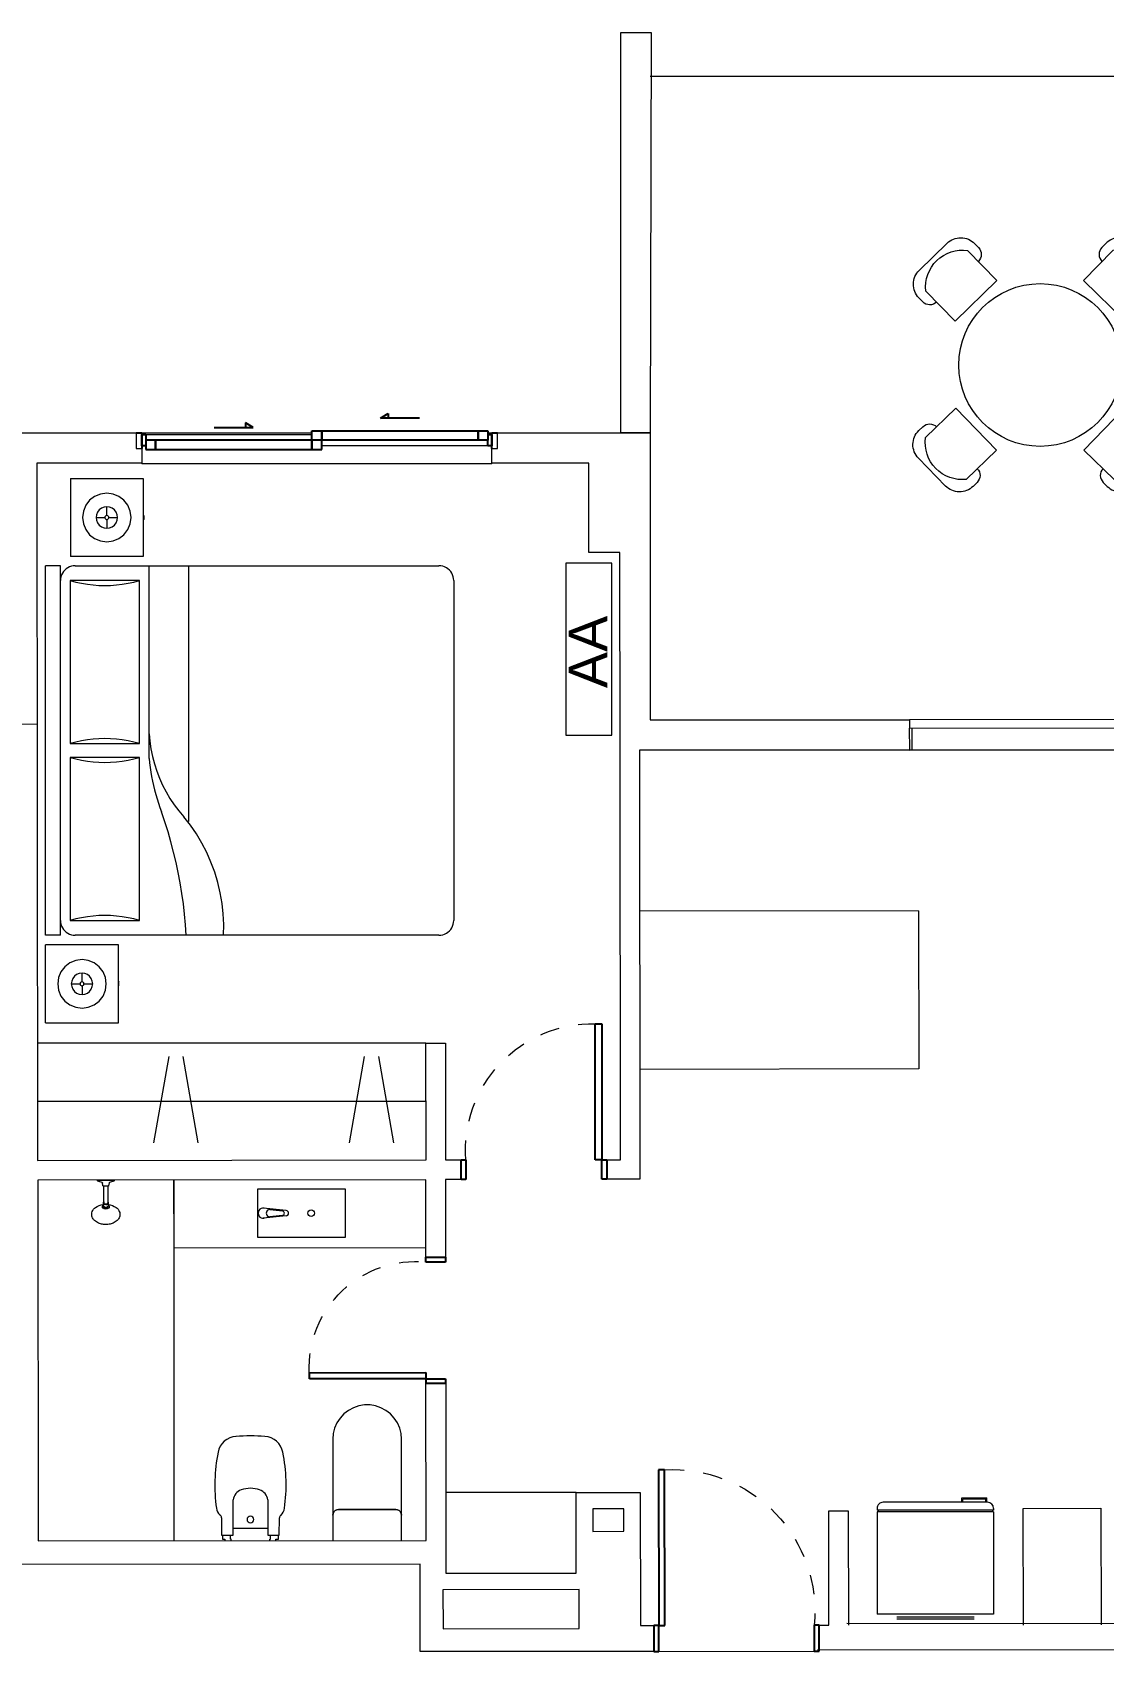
# Model space of a CAD drawing. Header units: millimetres. Extents: x 917 to 1168, y -421 to -23.
# Drawn here: x 1066.33 to 1071.84, y -354.36 to -346.04 of the extents above; entities that cross this region are included whole.
import ezdxf

# ---------------------------------------------------------------- set-up
doc = ezdxf.new("R2010")
doc.units = ezdxf.units.MM
doc.header["$LTSCALE"] = 0.1
doc.linetypes.add('CONTINUA', pattern=[0])
doc.linetypes.add('Trazo', pattern=[0.00635, 0.003175, -0.003175])
doc.layers.get('0').update_dxf_attribs({"lineweight": 5})
for name, color, linetype, lineweight in [('A-DETL-GENF', 7, 'Continuous', 5), ('A-DOOR', 7, 'Continuous', 5), ('A-DOOR-FRAM', 7, 'Continuous', 5), ('A-GLAZ', 7, 'Continuous', 5), ('A-GLAZ-SILL', 7, 'Continuous', 5), ('Arq-Equipamiento', 250, 'Continuous', 5), ('MUEBLES', 250, 'Continuous', 5), ('P-SANR-FIXT', 7, 'Continuous', 5)]:
    doc.layers.add(name, color=color, linetype=linetype, lineweight=lineweight)
doc.layers.add('A-DOOR-HDLN', color=5, linetype='Trazo', lineweight=5, true_color=0x0000ff)
doc.styles.get("Standard").update_dxf_attribs({"font": 'arial.ttf'})

# ---------------------------------------------------------------- blocks, each defined once
blk = doc.blocks.new('Family6 - Puerta OBLAK - Baño-2882893-1-TORRE-ARQ-PB')
at = {"layer": 'A-DOOR', "color": 8, "lineweight": 25}
for p, q in [((-0.3, 0.05), (-0.325, 0.05)), ((-0.325, 0.05), (-0.325, -0.05)), ((-0.3, -0.05), (-0.3, 0.05)), ((0.325, 0.05), (0.3, 0.05)), ((0.3, 0.05), (0.3, -0.05)), ((0.325, -0.05), (0.325, 0.05)), ((-0.325, -0.05), (-0.3, -0.05)), ((-0.2685, -0.0508), (-0.3, -0.0508)), ((-0.3, -0.0508), (-0.3, -0.6507)), ((-0.2685, -0.6507), (-0.2685, -0.0508)), ((0.3, -0.05), (0.325, -0.05)), ((-0.3, -0.6507), (-0.2685, -0.6507))]:
    blk.add_line(p, q, dxfattribs=at)
at = {"layer": 'A-DOOR-HDLN', "color": 8}
blk.add_arc((-0.2437, -0.1049), 0.5464, 267.40168, 5.68796, dxfattribs=at)
blk = doc.blocks.new('Family5 - Puerta OPBLAK - Dormitorio-2880729-1-TORRE-ARQ-PB')
at = {"layer": 'A-DOOR', "color": 8, "lineweight": 25}
for p, q in [((-0.35, 0.05), (-0.375, 0.05)), ((-0.375, 0.05), (-0.375, -0.05)), ((-0.35, -0.05), (-0.35, 0.05)), ((0.375, 0.05), (0.35, 0.05)), ((0.35, 0.05), (0.35, -0.05)), ((0.375, -0.05), (0.375, 0.05)), ((-0.375, -0.05), (-0.35, -0.05)), ((0.35, -0.05), (0.315, -0.05)), ((0.315, -0.05), (0.315, -0.75)), ((0.35, -0.75), (0.35, -0.05)), ((0.35, -0.05), (0.375, -0.05)), ((0.315, -0.75), (0.35, -0.75))]:
    blk.add_line(p, q, dxfattribs=at)
at = {"layer": 'A-DOOR-HDLN', "color": 8}
blk.add_arc((0.3017, -0.0967), 0.6534, 175.89838, 271.16402, dxfattribs=at)
blk = doc.blocks.new('Doors_Sliding_Milgard_Aluminum-Series_2-Panels - PV 2_50 X 2_10-2402500-1-TORRE-ARQ-PB')
at = {"layer": 'A-DOOR', "color": 8}
for p, q in [((1.1916, 0.078), (-1.3084, 0.078)), ((-1.3084, 0.078), (-1.3084, -0.0347)), ((-1.3084, 0.078), (1.1916, 0.078)), ((1.1916, -0.0347), (1.1916, 0.078)), ((-1.3084, -0.0347), (1.1916, -0.0347)), ((0.3474, -0.1382), (0.3914, -0.1128)), ((0.3474, -0.1382), (0.3914, -0.1636)), ((0.5315, -0.1382), (0.3474, -0.1382))]:
    blk.add_line(p, q, dxfattribs=at)
at = {"layer": 'A-DOOR-FRAM', "color": 8}
for p, q in [((-1.2952, 0.078), (-1.2952, -0.0347)), ((-0.0758, 0.078), (-0.0758, -0.0347)), ((-0.0409, 0.078), (-0.0409, -0.0347)), ((1.1709, 0.078), (1.1709, -0.0347))]:
    blk.add_line(p, q, dxfattribs=at)
blk = doc.blocks.new('Windows_Opening-Slide_UFME_Fenetre_Coulissante_2V - 1_20 x 1_80-1553890-1-TORRE-ARQ-PB')
at = {"layer": 'A-GLAZ', "color": 8, "lineweight": 25}
for p, q in [((-0.9, -0.078), (-0.9, 0.002)), ((-0.88, 0.008), (-0.83, 0.008)), ((-0.88, -0.04), (-0.88, 0.008)), ((-0.83, 0.008), (-0.025, 0.008)), ((-0.83, -0.04), (-0.83, 0.008)), ((-0.83, 0.008), (-0.83, -0.04)), ((-0.025, 0.008), (-0.025, -0.04)), ((-0.025, -0.04), (-0.025, 0.008)), ((-0.025, 0.008), (0.025, 0.008)), ((0.025, 0.008), (0.025, -0.04)), ((0.9, 0.002), (0.9, -0.078)), ((-0.93, -0.078), (-0.9, -0.078)), ((-0.88, -0.011), (-0.9, -0.011)), ((-0.9, -0.011), (-0.9, -0.069)), ((-0.9, -0.069), (-0.88, -0.069)), ((-0.83, -0.04), (-0.88, -0.04)), ((-0.88, -0.069), (-0.88, -0.04)), ((-0.025, -0.04), (-0.83, -0.04)), ((0.025, -0.04), (-0.025, -0.04)), ((0.025, -0.04), (-0.025, -0.04)), ((-0.025, -0.04), (-0.025, -0.088)), ((0.83, -0.04), (0.025, -0.04)), ((0.025, -0.04), (0.025, -0.088)), ((0.025, -0.088), (0.025, -0.04)), ((0.83, -0.088), (0.83, -0.04)), ((0.88, -0.04), (0.83, -0.04)), ((0.83, -0.04), (0.83, -0.088)), ((0.9, -0.011), (0.88, -0.011)), ((0.88, -0.011), (0.88, -0.04)), ((0.88, -0.088), (0.88, -0.04)), ((0.88, -0.069), (0.9, -0.069)), ((0.9, -0.069), (0.9, -0.011)), ((0.9, -0.078), (0.93, -0.078)), ((-0.5275, -0.106), (-0.3275, -0.106)), ((-0.3675, -0.1291), (-0.3675, -0.106)), ((-0.3275, -0.106), (-0.3675, -0.1291)), ((-0.025, -0.088), (0.025, -0.088)), ((0.025, -0.088), (0.83, -0.088)), ((0.3275, -0.154), (0.3675, -0.1771)), ((0.5275, -0.154), (0.3275, -0.154)), ((0.3675, -0.1771), (0.3675, -0.154)), ((0.83, -0.088), (0.88, -0.088))]:
    blk.add_line(p, q, dxfattribs=at)
at = {"layer": 'A-GLAZ', "color": 8}
for p, q in [((-0.9, -0.078), (-0.025, -0.078)), ((-0.88, -0.069), (-0.025, -0.069)), ((0.88, -0.011), (0.025, -0.011)), ((0.88, -0.078), (0.9, -0.078))]:
    blk.add_line(p, q, dxfattribs=at)
at = {"layer": 'A-GLAZ-SILL', "color": 8}
for p, q in [((-0.9, 0.078), (-0.9, 0.082)), ((0.9, 0.082), (-0.9, 0.082)), ((0.9, 0.082), (0.9, 0.078))]:
    blk.add_line(p, q, dxfattribs=at)
blk = doc.blocks.new('Family7 - Puerta OBLAK - Acceso-2885777-1-TORRE-ARQ-PB')
at = {"layer": 'A-DOOR', "color": 8, "lineweight": 25}
for p, q in [((-0.425, -0.0668), (-0.425, 0.0668)), ((-0.425, 0.0668), (-0.4, 0.0668)), ((-0.4, 0.0668), (-0.4, -0.0668)), ((0.4, -0.0668), (0.4, 0.0668)), ((0.4, 0.0668), (0.425, 0.0668)), ((0.425, 0.0668), (0.425, -0.0668)), ((-0.4, -0.0668), (-0.425, -0.0668)), ((-0.4, -0.0667), (-0.3693, -0.0667)), ((-0.4, -0.8667), (-0.4, -0.0667)), ((-0.3693, -0.0667), (-0.3693, -0.8667)), ((0.425, -0.0668), (0.4, -0.0668)), ((-0.3693, -0.8667), (-0.4, -0.8667))]:
    blk.add_line(p, q, dxfattribs=at)
at = {"layer": 'A-DOOR-HDLN', "color": 8}
blk.add_arc((-0.3269, -0.1376), 0.7303, 266.67006, 5.56979, dxfattribs=at)
blk = doc.blocks.new('A$C2F886EFE')
at = {"layer": 'MUEBLES', "color": 8}
for p, q in [((0, 0.0718), (0, 0.5968)), ((0, 0.5968), (0.6, 0.5968)), ((0.0997, 0.6227), (0.4982, 0.6227)), ((0.0997, 0.6134), (0.4982, 0.6134)), ((0.6, 0.0718), (0.6, 0.5968)), ((0, 0.0718), (0.6, 0.0718)), ((0, 0.0618), (0.6, 0.0618)), ((0, 0.0533), (0, 0.0618)), ((0.0059, 0.0618), (0.0059, 0.0718)), ((0.0315, 0.0218), (0.5685, 0.0218)), ((0.0343, 0.0218), (0.0343, 0)), ((0.0401, 0.0218), (0.0401, 0.0059)), ((0.0401, 0.0059), (0.1586, 0.0059)), ((0.1586, 0.0218), (0.1586, 0.0059)), ((0.1645, 0.0218), (0.1645, 0)), ((0.5941, 0.0618), (0.5941, 0.0718)), ((0.6, 0.0533), (0.6, 0.0618)), ((0.1645, 0), (0.0343, 0))]:
    blk.add_line(p, q, dxfattribs=at)
for centre, start, end in [((0.0315, 0.0533), 180, 270), ((0.5685, 0.0533), 270, 0)]:
    blk.add_arc(centre, 0.0315, start, end, dxfattribs=at)
blk = doc.blocks.new('cama grande')
at = {"layer": 'MUEBLES'}
for p, q in [((584.8597, 704.5615), (584.8847, 704.5615)), ((584.8597, 704.5615), (584.8597, 704.1865)), ((584.8847, 704.5615), (585.2597, 704.5615)), ((585.0273, 704.4947), (584.9972, 704.4822)), ((585.0597, 704.499), (585.0273, 704.4947)), ((585.092, 704.4947), (585.0597, 704.499)), ((585.1221, 704.4822), (585.092, 704.4947)), ((585.2597, 704.1866), (585.2597, 704.5615)), ((585.3097, 704.5615), (587.2097, 704.5615)), ((585.3097, 704.4853), (585.3097, 704.5615)), ((587.2097, 704.4853), (587.2097, 704.5615)), ((584.9515, 704.4365), (584.939, 704.4064)), ((584.9713, 704.4624), (584.9515, 704.4365)), ((584.9972, 704.4822), (584.9713, 704.4624)), ((585.0208, 704.4129), (585.012, 704.4015)), ((585.0322, 704.4217), (585.0208, 704.4129)), ((585.0454, 704.4272), (585.0322, 704.4217)), ((585.0597, 704.4291), (585.0454, 704.4272)), ((585.0597, 704.4291), (585.0597, 704.384)), ((585.0739, 704.4272), (585.0597, 704.4291)), ((585.0872, 704.4217), (585.0739, 704.4272)), ((585.0986, 704.4129), (585.0872, 704.4217)), ((585.1073, 704.4015), (585.0986, 704.4129)), ((585.148, 704.4624), (585.1221, 704.4822)), ((585.1679, 704.4365), (585.148, 704.4624)), ((585.1804, 704.4064), (585.1679, 704.4365)), ((585.3097, 704.4853), (585.3859, 704.4853)), ((585.3103, 704.419), (585.3097, 704.4091)), ((585.3097, 703.8376), (585.3097, 704.4091)), ((585.3123, 704.4288), (585.3103, 704.419)), ((585.3155, 704.4382), (585.3123, 704.4288)), ((585.3199, 704.4472), (585.3155, 704.4382)), ((585.3254, 704.4554), (585.3199, 704.4472)), ((585.332, 704.4629), (585.3254, 704.4554)), ((585.3395, 704.4695), (585.332, 704.4629)), ((585.3478, 704.475), (585.3395, 704.4695)), ((585.3567, 704.4795), (585.3478, 704.475)), ((585.3661, 704.4827), (585.3567, 704.4795)), ((585.3759, 704.4846), (585.3661, 704.4827)), ((585.3859, 704.4853), (585.3759, 704.4846)), ((585.3859, 704.4853), (587.1335, 704.4853)), ((586.2241, 704.4345), (585.3859, 704.4345)), ((585.3936, 704.4054), (585.3859, 704.4345)), ((585.3859, 704.4345), (585.3859, 704.0789)), ((586.2241, 704.4345), (586.2163, 704.4054)), ((586.2241, 704.0789), (586.2241, 704.4345)), ((587.1335, 704.4345), (586.2953, 704.4345)), ((586.2953, 704.4345), (586.2953, 704.0789)), ((586.303, 704.4054), (586.2953, 704.4345)), ((587.1335, 704.4345), (587.1257, 704.4054)), ((587.1434, 704.4846), (587.1335, 704.4853)), ((587.1335, 704.4853), (587.2097, 704.4853)), ((587.1335, 704.0789), (587.1335, 704.4345)), ((587.1532, 704.4827), (587.1434, 704.4846)), ((587.1626, 704.4795), (587.1532, 704.4827)), ((587.1716, 704.475), (587.1626, 704.4795)), ((587.1799, 704.4695), (587.1716, 704.475)), ((587.1873, 704.4629), (587.1799, 704.4695)), ((587.1939, 704.4554), (587.1873, 704.4629)), ((587.1995, 704.4472), (587.1939, 704.4554)), ((587.2039, 704.4382), (587.1995, 704.4472)), ((587.2071, 704.4288), (587.2039, 704.4382)), ((587.209, 704.419), (587.2071, 704.4288)), ((587.2097, 704.4091), (587.209, 704.419)), ((587.2097, 704.4091), (587.2097, 704.0281)), ((587.6329, 704.4338), (587.2579, 704.4338)), ((587.2579, 704.059), (587.2579, 704.4338)), ((587.6579, 704.4338), (587.6329, 704.4338)), ((587.6579, 704.4338), (587.6579, 704.0589)), ((584.939, 704.4064), (584.9347, 704.374)), ((584.9347, 704.374), (584.939, 704.3417)), ((584.939, 704.3417), (584.9515, 704.3116)), ((585.0065, 704.3883), (585.0046, 704.374)), ((585.0496, 704.374), (585.0046, 704.374)), ((585.0046, 704.374), (585.0065, 704.3598)), ((585.012, 704.4015), (585.0065, 704.3883)), ((585.0065, 704.3598), (585.012, 704.3465)), ((585.012, 704.3465), (585.0208, 704.3351)), ((585.0208, 704.3351), (585.0322, 704.3264)), ((585.0322, 704.3264), (585.0454, 704.3209)), ((585.05, 704.3766), (585.0496, 704.374)), ((585.0496, 704.374), (585.05, 704.3714)), ((585.051, 704.379), (585.05, 704.3766)), ((585.05, 704.3714), (585.051, 704.369)), ((585.0526, 704.3811), (585.051, 704.379)), ((585.051, 704.369), (585.0526, 704.3669)), ((585.0547, 704.3827), (585.0526, 704.3811)), ((585.0526, 704.3669), (585.0547, 704.3654)), ((585.0571, 704.3837), (585.0547, 704.3827)), ((585.0547, 704.3654), (585.0571, 704.3644)), ((585.0597, 704.384), (585.0571, 704.3837)), ((585.0571, 704.3644), (585.0597, 704.364)), ((585.0623, 704.3837), (585.0597, 704.384)), ((585.0597, 704.364), (585.0623, 704.3644)), ((585.0597, 704.364), (585.0597, 704.319)), ((585.0647, 704.3827), (585.0623, 704.3837)), ((585.0623, 704.3644), (585.0647, 704.3654)), ((585.0667, 704.3811), (585.0647, 704.3827)), ((585.0647, 704.3654), (585.0667, 704.3669)), ((585.0683, 704.379), (585.0667, 704.3811)), ((585.0667, 704.3669), (585.0683, 704.369)), ((585.0693, 704.3766), (585.0683, 704.379)), ((585.0683, 704.369), (585.0693, 704.3714)), ((585.0697, 704.374), (585.0693, 704.3766)), ((585.0693, 704.3714), (585.0697, 704.374)), ((585.0697, 704.374), (585.1147, 704.374)), ((585.0739, 704.3209), (585.0872, 704.3264)), ((585.0872, 704.3264), (585.0986, 704.3351)), ((585.0986, 704.3351), (585.1073, 704.3465)), ((585.1128, 704.3883), (585.1073, 704.4015)), ((585.1073, 704.3465), (585.1128, 704.3598)), ((585.1147, 704.374), (585.1128, 704.3883)), ((585.1128, 704.3598), (585.1147, 704.374)), ((585.1679, 704.3116), (585.1804, 704.3417)), ((585.1846, 704.374), (585.1804, 704.4064)), ((585.1804, 704.3417), (585.1846, 704.374)), ((585.3999, 704.3761), (585.3936, 704.4054)), ((585.4049, 704.3465), (585.3999, 704.3761)), ((585.4084, 704.3166), (585.4049, 704.3465)), ((586.205, 704.3465), (586.2015, 704.3166)), ((586.21, 704.3761), (586.205, 704.3465)), ((586.2163, 704.4054), (586.21, 704.3761)), ((586.3093, 704.3761), (586.303, 704.4054)), ((586.3143, 704.3465), (586.3093, 704.3761)), ((586.3178, 704.3166), (586.3143, 704.3465)), ((587.1144, 704.3465), (587.1109, 704.3166)), ((587.1194, 704.3761), (587.1144, 704.3465)), ((587.1257, 704.4054), (587.1194, 704.3761)), ((587.3695, 704.3348), (587.3497, 704.3089)), ((587.3954, 704.3546), (587.3695, 704.3348)), ((587.4256, 704.3671), (587.3954, 704.3546)), ((587.4579, 704.3714), (587.4256, 704.3671)), ((587.4902, 704.3671), (587.4579, 704.3714)), ((587.5204, 704.3546), (587.4902, 704.3671)), ((587.5462, 704.3348), (587.5204, 704.3546)), ((587.5661, 704.3089), (587.5462, 704.3348)), ((584.9515, 704.3116), (584.9713, 704.2857)), ((584.9713, 704.2857), (584.9972, 704.2658)), ((584.9972, 704.2658), (585.0273, 704.2533)), ((585.0273, 704.2533), (585.0597, 704.2491)), ((585.0454, 704.3209), (585.0597, 704.319)), ((585.0597, 704.319), (585.0739, 704.3209)), ((585.0597, 704.2491), (585.092, 704.2533)), ((585.092, 704.2533), (585.1221, 704.2658)), ((585.1221, 704.2658), (585.148, 704.2857)), ((585.148, 704.2857), (585.1679, 704.3116)), ((585.4106, 704.2867), (585.4084, 704.3166)), ((585.4113, 704.2567), (585.4106, 704.2867)), ((585.4106, 704.2266), (585.4113, 704.2567)), ((586.1994, 704.2867), (586.1987, 704.2567)), ((586.1987, 704.2567), (586.1994, 704.2266)), ((586.2015, 704.3166), (586.1994, 704.2867)), ((586.32, 704.2867), (586.3178, 704.3166)), ((586.3207, 704.2567), (586.32, 704.2867)), ((586.32, 704.2266), (586.3207, 704.2567)), ((587.1088, 704.2867), (587.1081, 704.2567)), ((587.1081, 704.2567), (587.1088, 704.2266)), ((587.1109, 704.3166), (587.1088, 704.2867)), ((587.3372, 704.2788), (587.3329, 704.2464)), ((587.3329, 704.2464), (587.3372, 704.2141)), ((587.3497, 704.3089), (587.3372, 704.2788)), ((587.4047, 704.2607), (587.4029, 704.2464)), ((587.4479, 704.2464), (587.4029, 704.2464)), ((587.4029, 704.2464), (587.4047, 704.2322)), ((587.4102, 704.2739), (587.4047, 704.2607)), ((587.419, 704.2853), (587.4102, 704.2739)), ((587.4304, 704.2941), (587.419, 704.2853)), ((587.4437, 704.2996), (587.4304, 704.2941)), ((587.4579, 704.3014), (587.4437, 704.2996)), ((587.4482, 704.249), (587.4479, 704.2464)), ((587.4479, 704.2464), (587.4482, 704.2438)), ((587.4492, 704.2514), (587.4482, 704.249)), ((587.4482, 704.2438), (587.4492, 704.2414)), ((587.4508, 704.2535), (587.4492, 704.2514)), ((587.4492, 704.2414), (587.4508, 704.2393)), ((587.4529, 704.2551), (587.4508, 704.2535)), ((587.4553, 704.2561), (587.4529, 704.2551)), ((587.4579, 704.2564), (587.4553, 704.2561)), ((587.4579, 704.3014), (587.4579, 704.2564)), ((587.4721, 704.2996), (587.4579, 704.3014)), ((587.4605, 704.2561), (587.4579, 704.2564)), ((587.4629, 704.2551), (587.4605, 704.2561)), ((587.465, 704.2535), (587.4629, 704.2551)), ((587.4666, 704.2514), (587.465, 704.2535)), ((587.465, 704.2393), (587.4666, 704.2414)), ((587.4676, 704.249), (587.4666, 704.2514)), ((587.4666, 704.2414), (587.4676, 704.2438)), ((587.4679, 704.2464), (587.4676, 704.249)), ((587.4676, 704.2438), (587.4679, 704.2464)), ((587.4679, 704.2464), (587.5129, 704.2464)), ((587.4854, 704.2941), (587.4721, 704.2996)), ((587.4968, 704.2853), (587.4854, 704.2941)), ((587.5055, 704.2739), (587.4968, 704.2853)), ((587.511, 704.2607), (587.5055, 704.2739)), ((587.5129, 704.2464), (587.511, 704.2607)), ((587.511, 704.2322), (587.5129, 704.2464)), ((587.5786, 704.2788), (587.5661, 704.3089)), ((587.5828, 704.2464), (587.5786, 704.2788)), ((587.5786, 704.2141), (587.5828, 704.2464)), ((584.8597, 704.1865), (585.2597, 704.1866)), ((585.0489, 704.1866), (585.0488, 704.1866)), ((585.0488, 704.1866), (585.0488, 704.1839)), ((585.0489, 704.1839), (585.0488, 704.1839)), ((585.0489, 704.1839), (585.0489, 704.1866)), ((585.0492, 704.1839), (585.0489, 704.1839)), ((585.0492, 704.1839), (585.0492, 704.1866)), ((585.0498, 704.1839), (585.0492, 704.1839)), ((585.0498, 704.1839), (585.0498, 704.1866)), ((585.0498, 704.1839), (585.0506, 704.1839)), ((585.0506, 704.1839), (585.0506, 704.1866)), ((585.0506, 704.1839), (585.0515, 704.1839)), ((585.0515, 704.1839), (585.0515, 704.1866)), ((585.0515, 704.1839), (585.0526, 704.1839)), ((585.0526, 704.1839), (585.0526, 704.1866)), ((585.0526, 704.1839), (585.0539, 704.1839)), ((585.0539, 704.1839), (585.0539, 704.1866)), ((585.0539, 704.1839), (585.0553, 704.1839)), ((585.0553, 704.1839), (585.0553, 704.1866)), ((585.0553, 704.1839), (585.0568, 704.1839)), ((585.0568, 704.1839), (585.0568, 704.1866)), ((585.0568, 704.1839), (585.0584, 704.1839)), ((585.0584, 704.1839), (585.0584, 704.1866)), ((585.0584, 704.1839), (585.06, 704.1839)), ((585.06, 704.1839), (585.06, 704.1866)), ((585.06, 704.1839), (585.0616, 704.1839)), ((585.0616, 704.1839), (585.0616, 704.1866)), ((585.0616, 704.1839), (585.0631, 704.1839)), ((585.0631, 704.1839), (585.0631, 704.1866)), ((585.0631, 704.1839), (585.0646, 704.1839)), ((585.0646, 704.1839), (585.0646, 704.1866)), ((585.0646, 704.1839), (585.066, 704.1839)), ((585.066, 704.1839), (585.066, 704.1866)), ((585.066, 704.1839), (585.0673, 704.1839)), ((585.0673, 704.1839), (585.0673, 704.1866)), ((585.0673, 704.1839), (585.0684, 704.1839)), ((585.0684, 704.1839), (585.0684, 704.1866)), ((585.0684, 704.1839), (585.0694, 704.1839)), ((585.0694, 704.1839), (585.0694, 704.1866)), ((585.0694, 704.1839), (585.0701, 704.1839)), ((585.0701, 704.1839), (585.0701, 704.1866)), ((585.0707, 704.1839), (585.0701, 704.1839)), ((585.0707, 704.1839), (585.0707, 704.1866)), ((585.071, 704.1839), (585.0707, 704.1839)), ((585.071, 704.1839), (585.071, 704.1866)), ((585.0711, 704.1839), (585.071, 704.1839)), ((585.0711, 704.1866), (585.0711, 704.1839)), ((585.2597, 704.1866), (585.2597, 704.1866)), ((585.3999, 704.1372), (585.4049, 704.1668)), ((585.4049, 704.1668), (585.4084, 704.1967)), ((585.4084, 704.1967), (585.4106, 704.2266)), ((586.1994, 704.2266), (586.2015, 704.1967)), ((586.2015, 704.1967), (586.205, 704.1668)), ((586.205, 704.1668), (586.21, 704.1372)), ((586.3093, 704.1372), (586.3143, 704.1668)), ((586.3143, 704.1668), (586.3178, 704.1967)), ((586.3178, 704.1967), (586.32, 704.2266)), ((587.1088, 704.2266), (587.1109, 704.1967)), ((587.1109, 704.1967), (587.1144, 704.1668)), ((587.1144, 704.1668), (587.1194, 704.1372)), ((587.3372, 704.2141), (587.3497, 704.1839)), ((587.3497, 704.1839), (587.3695, 704.1581)), ((587.3695, 704.1581), (587.3954, 704.1382)), ((587.4047, 704.2322), (587.4102, 704.2189)), ((587.4102, 704.2189), (587.419, 704.2075)), ((587.419, 704.2075), (587.4304, 704.1988)), ((587.4304, 704.1988), (587.4437, 704.1933)), ((587.4437, 704.1933), (587.4579, 704.1914)), ((587.4508, 704.2393), (587.4529, 704.2377)), ((587.4529, 704.2377), (587.4553, 704.2367)), ((587.4553, 704.2367), (587.4579, 704.2364)), ((587.4579, 704.2364), (587.4605, 704.2367)), ((587.4579, 704.2364), (587.4579, 704.1914)), ((587.4579, 704.1914), (587.4721, 704.1933)), ((587.4605, 704.2367), (587.4629, 704.2377)), ((587.4629, 704.2377), (587.465, 704.2393)), ((587.4721, 704.1933), (587.4854, 704.1988)), ((587.4854, 704.1988), (587.4968, 704.2075)), ((587.4968, 704.2075), (587.5055, 704.2189)), ((587.5055, 704.2189), (587.511, 704.2322)), ((587.5204, 704.1382), (587.5462, 704.1581)), ((587.5462, 704.1581), (587.5661, 704.1839)), ((587.5661, 704.1839), (587.5786, 704.2141)), ((585.3859, 704.0789), (585.3936, 704.1079)), ((585.3859, 704.0789), (586.2241, 704.0789)), ((585.3936, 704.1079), (585.3999, 704.1372)), ((586.21, 704.1372), (586.2163, 704.1079)), ((586.2163, 704.1079), (586.2241, 704.0789)), ((586.2953, 704.0789), (586.303, 704.1079)), ((586.2953, 704.0789), (587.1335, 704.0789)), ((586.303, 704.1079), (586.3093, 704.1372)), ((587.1194, 704.1372), (587.1257, 704.1079)), ((587.1257, 704.1079), (587.1335, 704.0789)), ((587.3954, 704.1382), (587.4256, 704.1257)), ((587.4256, 704.1257), (587.4579, 704.1215)), ((587.4579, 704.1215), (587.4902, 704.1257)), ((587.4902, 704.1257), (587.5204, 704.1382)), ((586.0338, 703.995), (586.0112, 703.9882)), ((586.0566, 704.0012), (586.0338, 703.995)), ((586.0794, 704.0068), (586.0566, 704.0012)), ((586.1025, 704.0118), (586.0794, 704.0068)), ((586.1256, 704.0162), (586.1025, 704.0118)), ((586.1488, 704.0201), (586.1256, 704.0162)), ((586.1722, 704.0233), (586.1488, 704.0201)), ((586.1915, 704.0018), (586.1541, 703.9898)), ((586.1956, 704.026), (586.1722, 704.0233)), ((586.2295, 704.0116), (586.1915, 704.0018)), ((586.2191, 704.0281), (586.1956, 704.026)), ((586.2191, 704.0281), (586.3461, 704.0281)), ((586.268, 704.0193), (586.2295, 704.0116)), ((586.3069, 704.0248), (586.268, 704.0193)), ((586.3461, 704.0281), (586.3069, 704.0248)), ((586.3461, 704.0281), (587.2097, 704.0281)), ((587.2097, 704.0281), (587.2097, 703.8249)), ((587.2579, 704.0589), (587.2579, 704.059)), ((587.6579, 704.0589), (587.2579, 704.0589)), ((587.4464, 704.059), (587.4464, 704.0562)), ((587.4464, 704.0562), (587.4465, 704.0562)), ((587.4465, 704.0562), (587.4465, 704.059)), ((587.4465, 704.0562), (587.4469, 704.0562)), ((587.4469, 704.0562), (587.4469, 704.059)), ((587.4469, 704.0562), (587.4475, 704.0562)), ((587.4475, 704.0562), (587.4475, 704.059)), ((587.4482, 704.0562), (587.4475, 704.0562)), ((587.4482, 704.0562), (587.4482, 704.059)), ((587.4492, 704.0562), (587.4482, 704.0562)), ((587.4492, 704.0562), (587.4492, 704.059)), ((587.4503, 704.0562), (587.4492, 704.0562)), ((587.4503, 704.0562), (587.4503, 704.059)), ((587.4515, 704.0562), (587.4503, 704.0562)), ((587.4515, 704.0562), (587.4515, 704.059)), ((587.4529, 704.0562), (587.4515, 704.0562)), ((587.4529, 704.0562), (587.4529, 704.059)), ((587.4545, 704.0562), (587.4529, 704.0562)), ((587.4545, 704.0562), (587.4545, 704.059)), ((587.456, 704.0562), (587.4545, 704.0562)), ((587.456, 704.0562), (587.456, 704.059)), ((587.4576, 704.0562), (587.456, 704.0562)), ((587.4576, 704.0562), (587.4576, 704.059)), ((587.4592, 704.0562), (587.4576, 704.0562)), ((587.4592, 704.0562), (587.4592, 704.059)), ((587.4608, 704.0562), (587.4592, 704.0562)), ((587.4608, 704.0562), (587.4608, 704.059)), ((587.4622, 704.0562), (587.4608, 704.0562)), ((587.4622, 704.0562), (587.4622, 704.059)), ((587.4636, 704.0562), (587.4622, 704.0562)), ((587.4636, 704.0562), (587.4636, 704.059)), ((587.4649, 704.0562), (587.4636, 704.0562)), ((587.4649, 704.0562), (587.4649, 704.059)), ((587.4661, 704.0562), (587.4649, 704.0562)), ((587.4661, 704.0562), (587.4661, 704.059)), ((587.467, 704.0562), (587.4661, 704.0562)), ((587.467, 704.0562), (587.467, 704.059)), ((587.4678, 704.0562), (587.467, 704.0562)), ((587.4678, 704.0562), (587.4678, 704.059)), ((587.4678, 704.0562), (587.4683, 704.0562)), ((587.4683, 704.0562), (587.4683, 704.059)), ((587.4683, 704.0562), (587.4687, 704.0562)), ((587.4687, 704.059), (587.4688, 704.059)), ((587.4687, 704.0562), (587.4687, 704.059)), ((587.4687, 704.0562), (587.4688, 704.0562)), ((587.4688, 704.059), (587.4688, 704.0562)), ((585.7372, 703.9027), (585.7896, 703.9164)), ((585.7896, 703.9164), (585.8417, 703.9312)), ((585.8417, 703.9312), (585.8934, 703.9473)), ((585.8934, 703.9473), (585.9447, 703.9646)), ((585.9667, 703.973), (585.9447, 703.9646)), ((585.9889, 703.9809), (585.9667, 703.973)), ((586.013, 703.9214), (585.9804, 703.8995)), ((586.0112, 703.9882), (585.9889, 703.9809)), ((586.0468, 703.9415), (586.013, 703.9214)), ((586.0816, 703.9596), (586.0468, 703.9415)), ((586.1174, 703.9757), (586.0816, 703.9596)), ((586.1541, 703.9898), (586.1174, 703.9757)), ((585.3097, 703.8376), (585.3637, 703.8414)), ((585.3097, 703.6456), (585.3097, 703.8376)), ((585.3637, 703.8414), (585.4176, 703.8464)), ((585.4176, 703.8464), (585.4713, 703.8527)), ((585.4713, 703.8527), (585.5249, 703.8602)), ((585.5249, 703.8602), (585.5784, 703.869)), ((585.5784, 703.869), (585.6316, 703.879)), ((585.6316, 703.879), (585.6845, 703.8902)), ((585.6845, 703.8902), (585.7372, 703.9027)), ((585.876, 703.8167), (585.9193, 703.8503)), ((585.9492, 703.8757), (585.9193, 703.8503)), ((585.9804, 703.8995), (585.9492, 703.8757)), ((585.7349, 703.7326), (585.7836, 703.7577)), ((585.7836, 703.7577), (585.8307, 703.7858)), ((585.8307, 703.7858), (585.876, 703.8167)), ((585.8939, 703.8249), (587.2097, 703.8249)), ((587.2097, 703.8249), (587.2097, 702.5377)), ((585.4736, 703.6537), (585.5276, 703.663)), ((585.5276, 703.663), (585.581, 703.6756)), ((585.581, 703.6756), (585.6334, 703.6915)), ((585.6334, 703.6915), (585.6848, 703.7105)), ((585.6848, 703.7105), (585.7349, 703.7326)), ((585.3097, 703.6456), (585.3645, 703.645)), ((585.3097, 702.5377), (585.3097, 703.6456)), ((585.3645, 703.645), (585.4192, 703.6476)), ((585.4192, 703.6476), (585.4736, 703.6537)), ((585.3097, 702.5377), (585.3103, 702.5277)), ((585.3103, 702.5277), (585.3123, 702.5179)), ((585.3123, 702.5179), (585.3155, 702.5085)), ((585.3155, 702.5085), (585.3199, 702.4996)), ((585.3199, 702.4996), (585.3254, 702.4913)), ((587.1939, 702.4913), (587.1995, 702.4996)), ((587.1995, 702.4996), (587.2039, 702.5085)), ((587.2039, 702.5085), (587.2071, 702.5179)), ((587.2071, 702.5179), (587.209, 702.5277)), ((587.209, 702.5277), (587.2097, 702.5377)), ((585.3254, 702.4913), (585.332, 702.4838)), ((585.332, 702.4838), (585.3395, 702.4772)), ((585.3395, 702.4772), (585.3478, 702.4717)), ((585.3478, 702.4717), (585.3567, 702.4673)), ((585.3567, 702.4673), (585.3661, 702.464)), ((585.3661, 702.464), (585.3759, 702.4621)), ((585.3759, 702.4621), (585.3859, 702.4615)), ((587.1335, 702.4615), (585.3859, 702.4615)), ((587.1335, 702.4615), (587.1434, 702.4621)), ((587.1434, 702.4621), (587.1532, 702.464)), ((587.1532, 702.464), (587.1626, 702.4673)), ((587.1626, 702.4673), (587.1716, 702.4717)), ((587.1716, 702.4717), (587.1799, 702.4772)), ((587.1799, 702.4772), (587.1873, 702.4838)), ((587.1873, 702.4838), (587.1939, 702.4913))]:
    blk.add_line(p, q, dxfattribs=at)
blk = doc.blocks.new('mesad')
at = {"layer": 'MUEBLES'}
for points in [[(-0.3235, 0.533), (-0.3235, 0.533, 0.414214), (-0.3245, 0.6037), (-0.3454, 0.6241, 0.414214), (-0.4868, 0.6222), (-0.6263, 0.4788, 0.414214), (-0.6244, 0.3374), (-0.6035, 0.3171, 0.414214), (-0.5328, 0.318), (-0.5328, 0.318)], [(0.3235, 0.533), (0.3235, 0.533, -0.414214), (0.3245, 0.6037), (0.3454, 0.6241, -0.414214), (0.4868, 0.6222), (0.6263, 0.4788, -0.414214), (0.6244, 0.3374), (0.6035, 0.3171, -0.414214), (0.5328, 0.318), (0.5328, 0.318)], [(-0.533, -0.3235), (-0.533, -0.3235, 0.414214), (-0.6037, -0.3245), (-0.6241, -0.3454, 0.414214), (-0.6222, -0.4868), (-0.4788, -0.6263, 0.414214), (-0.3374, -0.6244), (-0.3171, -0.6035, 0.414214), (-0.318, -0.5328), (-0.318, -0.5328)], [(0.533, -0.3235), (0.533, -0.3235, -0.414214), (0.6037, -0.3245), (0.6241, -0.3454, -0.414214), (0.6222, -0.4868), (0.4788, -0.6263, -0.414214), (0.3374, -0.6244), (0.3171, -0.6035, -0.414214), (0.318, -0.5328), (0.318, -0.5328)]]:
    blk.add_lwpolyline(points, format="xyb", dxfattribs=at)
for points in [[(-0.5893, 0.3731), (-0.4344, 0.2223), (-0.2251, 0.4372), (-0.3801, 0.5881, 0.490132)], [(0.5893, 0.3731), (0.4344, 0.2223), (0.2251, 0.4372), (0.3801, 0.5881, -0.490132)], [(-0.3731, -0.5893), (-0.2223, -0.4344), (-0.4372, -0.2251), (-0.5881, -0.3801, 0.490132)], [(0.3731, -0.5893), (0.2223, -0.4344), (0.4372, -0.2251), (0.5881, -0.3801, -0.490132)]]:
    blk.add_lwpolyline(points, format="xyb", close=True, dxfattribs=at)
at = {"layer": 'MUEBLES', "ltscale": 1e-05}
blk.add_circle((0, 0), 0.4185, dxfattribs=at)
blk = doc.blocks.new('Shower-Valve_Trim-KOHLER-Alteo-K-TS45106 - 2_5 GPM_ 2BZ-Oil-Rubed Nickel-V7-2-TORRE-ARQ- PB _-2_14_')
at = {"layer": 'P-SANR-FIXT', "color": 8}
for p, q in [((2.5274, -14.2181), (2.5169, -14.2613)), ((2.5304, -14.2201), (2.5274, -14.2181)), ((2.5169, -14.2613), (2.5063, -14.3045)), ((2.5063, -14.3045), (2.5099, -14.304)), ((2.5273, -14.281), (2.5422, -14.2823)), ((2.5491, -14.2543), (2.5352, -14.2486)), ((2.5433, -14.2816), (2.544, -14.2785)), ((2.544, -14.2785), (2.5489, -14.2585)), ((2.544, -14.2785), (2.6228, -14.2978)), ((2.5489, -14.2585), (2.5496, -14.2555)), ((2.6277, -14.2778), (2.5489, -14.2585)), ((2.6228, -14.2978), (2.6275, -14.299)), ((2.6273, -14.3012), (2.6353, -14.3032)), ((2.6277, -14.2778), (2.6324, -14.2789)), ((2.6412, -14.2788), (2.6333, -14.2768)), ((2.6353, -14.3032), (2.6403, -14.3044)), ((2.6412, -14.2788), (2.6463, -14.28))]:
    blk.add_line(p, q, dxfattribs=at)
for centre, radius, start, end in [((2.5286, -14.2227), 0.00317, 6.88973, 54.99277), ((2.3096, -14.2492), 0.2237, 0.86448, 6.88973), ((2.697, -14.2785), 0.0469, 98.13329, 131.08312), ((2.696, -14.2716), 0.0399, 63.16756, 98.13329), ((2.6956, -14.2724), 0.0408, 36.25317, 63.16756), ((2.5094, -14.3008), 0.00318, 277.49573, 325.59877), ((2.3275, -14.1762), 0.2237, 325.59877, 331.62402), ((2.527, -14.284), 0.00308, 84.79207, 151.62402), ((2.5364, -14.2458), 0.00308, 180.86448, 247.69643), ((2.5423, -14.2813), 0.000995, 264.79207, 346.24425), ((2.5487, -14.2552), 0.000995, 346.24425, 67.69643), ((2.629, -14.2944), 0.00706, 209.18005, 256.24425), ((2.6316, -14.2837), 0.00706, 76.24425, 123.30845), ((2.7252, -14.3132), 0.0905, 173.6216, 201.40538), ((2.6532, -14.2979), 0.0156, 203.24425, 228.68804), ((2.6423, -14.2962), 0.00848, 256.24425, 285.40268), ((2.7256, -14.3114), 0.0905, 131.08312, 158.8669), ((2.6414, -14.2929), 0.0119, 285.40268, 336.41209), ((2.6547, -14.2917), 0.0156, 103.80047, 129.24425), ((2.6364, -14.3294), 0.0206, 46.321, 64.72443), ((2.6442, -14.2882), 0.00848, 47.08582, 76.24425), ((2.6419, -14.2907), 0.0119, 356.07641, 47.08582), ((2.639, -14.2912), 0.0148, 333.96033, 346.24425), ((2.639, -14.2912), 0.0148, 346.24425, 358.52817), ((2.6544, -14.2561), 0.0206, 267.76407, 286.1675), ((2.6759, -14.2869), 0.0652, 13.90573, 36.25317), ((2.642, -14.2919), 0.0998, 333.27475, 346.24425), ((2.642, -14.2919), 0.0998, 346.24425, 359.21375), ((2.6548, -14.2921), 0.0869, 359.21375, 13.90573), ((2.6846, -14.3292), 0.0469, 201.40538, 234.35521), ((2.6805, -14.3348), 0.0399, 234.35521, 269.32094), ((2.6805, -14.334), 0.0408, 269.32094, 296.23533), ((2.6697, -14.312), 0.0652, 296.23533, 318.58277), ((2.6535, -14.2977), 0.0869, 318.58277, 333.27475)]:
    blk.add_arc(centre, radius, start, end, dxfattribs=at)
for centre, major_axis, start_param, end_param in [((2.63, -14.289), (0.0025, 0.01), 3.141593, 4.712389), ((2.63, -14.289), (0.0025, 0.01), 4.712389, 6.283185), ((2.6499, -14.2938), (0.0042, 0.0171), 2.888228, 4.712389), ((2.6499, -14.2938), (0.00241, 0.00985), 3.041039, 4.712389), ((2.6499, -14.2938), (0.0042, 0.0171), 4.712389, 6.53655), ((2.6499, -14.2938), (0.00241, 0.00985), 4.712389, 6.383739)]:
    blk.add_ellipse(centre, major_axis=major_axis, ratio=0.707107, start_param=start_param, end_param=end_param, dxfattribs=at)
for points in [[(2.6393, -14.2912), (2.6389, -14.2927), (2.6378, -14.2956), (2.6351, -14.2992), (2.632, -14.301), (2.6293, -14.3015), (2.628, -14.3014), (2.6273, -14.3012)], [(2.6393, -14.2912), (2.6397, -14.2897), (2.64, -14.2867), (2.6392, -14.2823), (2.6374, -14.2792), (2.6352, -14.2775), (2.634, -14.277), (2.6333, -14.2768)]]:
    blk.add_open_spline(points, degree=3, knots=[1.570796, 1.570796, 1.570796, 1.570796, 1.963495, 2.356194, 2.748894, 2.945243, 3.141593, 3.141593, 3.141593, 3.141593], dxfattribs=at)
blk = doc.blocks.new('Sanitary_Toilets_Ceramica-Catalano_Zero-70-One-Piece-Close-Coupled-Syphonic - Default-V1-2-TORRE-ARQ- PB _-2_14_')
at = {"layer": 'A-DETL-GENF', "color": 8}
for p, q in [((0.0444, 0.177), (0.0015, 0.177)), ((0.0887, 0.177), (0.0444, 0.177)), ((0.1331, 0.177), (0.0887, 0.177)), ((0.1331, 0.177), (0.1423, 0.1755)), ((0.524, 0.177), (0.1331, 0.177)), ((0.1423, 0.1755), (0.1331, 0.177)), ((0.1423, 0.1755), (0.1507, 0.1713)), ((0.1507, 0.1713), (0.1423, 0.1755)), ((0.1507, 0.1713), (0.1573, 0.1646)), ((0.1573, 0.1646), (0.1507, 0.1713)), ((0.5531, 0.1746), (0.524, 0.177)), ((0.5815, 0.1674), (0.5531, 0.1746)), ((0.6082, 0.1557), (0.5815, 0.1674)), ((0.1573, 0.1646), (0.1616, 0.1563)), ((0.1616, 0.1563), (0.1573, 0.1646)), ((0.1616, 0.1563), (0.1631, 0.147)), ((0.1631, 0.147), (0.1616, 0.1563)), ((0.1631, 0.147), (0.1631, -0.147)), ((0.1631, 0.098), (0.1631, 0.147)), ((0.1631, 0.049), (0.1631, 0.098)), ((0.6327, 0.1397), (0.6082, 0.1557)), ((0.6542, 0.1199), (0.6327, 0.1397)), ((0.6722, 0.0968), (0.6542, 0.1199)), ((0.6861, 0.0711), (0.6722, 0.0968)), ((0.1631, 0), (0.1631, 0.049)), ((0.6956, 0.0435), (0.6861, 0.0711)), ((0.7004, 0.0146), (0.6956, 0.0435)), ((0.7004, -0.0146), (0.7004, 0.0146)), ((0.1631, -0.049), (0.1631, 0)), ((0.1631, -0.098), (0.1631, -0.049)), ((0.6722, -0.0968), (0.6861, -0.0711)), ((0.6861, -0.0711), (0.6956, -0.0435)), ((0.6956, -0.0435), (0.7004, -0.0146)), ((0.1573, -0.1646), (0.1507, -0.1713)), ((0.1507, -0.1713), (0.1573, -0.1646)), ((0.1616, -0.1563), (0.1573, -0.1646)), ((0.1573, -0.1646), (0.1616, -0.1563)), ((0.1631, -0.147), (0.1616, -0.1563)), ((0.1616, -0.1563), (0.1631, -0.147)), ((0.1631, -0.147), (0.1631, -0.098)), ((0.5815, -0.1674), (0.6082, -0.1557)), ((0.6082, -0.1557), (0.6327, -0.1397)), ((0.6327, -0.1397), (0.6542, -0.1199)), ((0.6542, -0.1199), (0.6722, -0.0968)), ((0.0015, -0.177), (0.0444, -0.177)), ((0.0444, -0.177), (0.0887, -0.177)), ((0.0887, -0.177), (0.1331, -0.177)), ((0.1423, -0.1755), (0.1331, -0.177)), ((0.1331, -0.177), (0.1423, -0.1755)), ((0.1331, -0.177), (0.524, -0.177)), ((0.1507, -0.1713), (0.1423, -0.1755)), ((0.1423, -0.1755), (0.1507, -0.1713)), ((0.524, -0.177), (0.5531, -0.1746)), ((0.5531, -0.1746), (0.5815, -0.1674))]:
    blk.add_line(p, q, dxfattribs=at)
blk = doc.blocks.new('Vitreous china bidet _ Debba _ Roca _ 355994xx0 - White - Debba- Roca-2705266-2-TORRE-ARQ- PB _-2_14_')
at = {"layer": 'P-SANR-FIXT', "color": 8}
for p, q in [((0.0357, 0.0802), (0.0357, 0.2622)), ((0.2143, 0.2622), (0.2143, 0.0802)), ((-0.0236, 0.1689), (-0.0236, 0.0802)), ((0.2736, 0.0802), (0.2738, 0.1687)), ((0.0357, 0.1159), (0.2143, 0.1159)), ((-0.0236, 0.0802), (-0.0194, 0.0802)), ((-0.0194, 0.0802), (-0.0194, 0.0596)), ((-0.0194, 0.0802), (0.0221, 0.0802)), ((-0.0194, 0.0596), (-0.006, 0.0596)), ((-0.006, 0.0596), (-0.006, 0.0508)), ((0.0221, 0.0802), (0.0357, 0.0802)), ((0.0221, 0.0596), (0.0221, 0.0802)), ((0.026, 0.0596), (0.0221, 0.0596)), ((0.026, 0.0508), (0.026, 0.0596)), ((0.2143, 0.0802), (0.2279, 0.0802)), ((0.224, 0.0596), (0.2279, 0.0596)), ((0.224, 0.0508), (0.224, 0.0596)), ((0.2279, 0.0802), (0.2694, 0.0802)), ((0.2279, 0.0596), (0.2279, 0.0802)), ((0.256, 0.0508), (0.256, 0.0596)), ((0.256, 0.0596), (0.2694, 0.0596)), ((0.2694, 0.0596), (0.2694, 0.0802)), ((0.2694, 0.0802), (0.2736, 0.0802))]:
    blk.add_line(p, q, dxfattribs=at)
for centre, radius, start, end in [((0.0575, 0.4868), 0.1013, 93.86915, 168.75559), ((0.125, -0.5106), 1.1009, 86.13085, 93.86915), ((0.1925, 0.4868), 0.1013, 11.24441, 86.13085), ((0.8089, 0.3374), 0.8673, 168.75559, 187.87391), ((-0.5589, 0.3374), 0.8673, 352.12609, 11.24441), ((0.1, 0.2529), 0.0649, 110.16908, 171.83092), ((0.1293, 0.1353), 0.1859, 91.32885, 106.15101), ((0.1207, 0.1353), 0.1859, 73.84899, 88.67115), ((0.15, 0.2529), 0.0649, 8.16908, 69.83092), ((0.0086, 0.2267), 0.0594, 187.87391, 225.1331), ((-0.0411, 0.1689), 0.0175, 0, 63.70008), ((0.125, 0.1608), 0.0175, 0, 180), ((0.2904, 0.1686), 0.0167, 126.27151, 179.72849), ((0.2414, 0.2267), 0.0594, 311.25476, 352.12609), ((0.125, 0.1608), 0.0175, 180, 0)]:
    blk.add_arc(centre, radius, start, end, dxfattribs=at)
blk = doc.blocks.new('Bacha 45x25cm')
at = {"layer": 'MUEBLES', "color": 8}
for p, q in [((0.1116, 0.1456), (0.0994, 0.0278)), ((0.1062, 0.0625), (0.1134, 0.1271)), ((0.1367, 0.1258), (0.1438, 0.0625)), ((0.1384, 0.1456), (0.1506, 0.0278))]:
    blk.add_line(p, q, dxfattribs=at)
blk.add_lwpolyline([(0, 0.45), (0.25, 0.45), (0.25, 0), (0, 0)], close=True, dxfattribs=at)
blk.add_circle((0.125, 0.275), 0.0166, dxfattribs=at)
for centre, radius, start, end in [((0.125, 0.1456), 0.0134, 0, 180), ((0.125, 0.1258), 0.0117, 360, 173.64144), ((0.125, 0.0278), 0.0256, 168.17214, 11.82786), ((0.125, 0.0625), 0.0188, 167.28289, 12.84679)]:
    blk.add_arc(centre, radius, start, end, dxfattribs=at)
blk = doc.blocks.new('T1-PB-2020')
at = {"color": 8}
blk.add_line((4106.8098, 1266.6325), (4102.3201, 1266.6325), dxfattribs=at)
at = {"color": 8, "lineweight": 5}
for p, q in [((4098.9693, 1264.8004), (4099.6761, 1264.8004)), ((4099.6761, 1264.8004), (4099.6761, 1264.7204)), ((4101.5361, 1264.8004), (4102.3201, 1264.8004)), ((4101.5361, 1264.7204), (4101.5361, 1264.8004)), ((4102.3201, 1264.8004), (4102.3216, 1263.3239)), ((4099.6761, 1264.7204), (4099.7061, 1264.7204)), ((4099.7061, 1264.7204), (4099.7061, 1264.6444)), ((4101.5061, 1264.6444), (4101.5061, 1264.7204)), ((4101.5061, 1264.7204), (4101.5361, 1264.7204)), ((4099.7061, 1264.6444), (4099.166, 1264.6444)), ((4099.166, 1264.6444), (4099.1696, 1261.0593)), ((4102.0052, 1264.6444), (4101.5061, 1264.6444)), ((4102.0057, 1264.1854), (4102.0052, 1264.6444)), ((4102.1647, 1264.1854), (4102.0057, 1264.1854)), ((4102.1657, 1263.1678), (4102.1647, 1264.1854)), ((4096.8776, 1263.301), (4099.1673, 1263.3033)), ((4102.3216, 1263.3239), (4103.6558, 1263.3253)), ((4106.1558, 1263.3278), (4103.6558, 1263.3253)), ((4103.6558, 1263.3253), (4103.6558, 1263.282)), ((4102.1678, 1261.0623), (4102.1657, 1263.1678)), ((4103.6559, 1263.1693), (4102.2657, 1263.1679)), ((4102.2657, 1263.1679), (4102.2679, 1260.9624)), ((4103.7007, 1262.3432), (4102.2666, 1262.3404)), ((4103.7007, 1262.3432), (4103.7023, 1261.5294)), ((4101.1672, 1261.6623), (4099.169, 1261.6623)), ((4101.1672, 1261.6623), (4101.2672, 1261.6624)), ((4101.1678, 1261.0613), (4101.1672, 1261.6623)), ((4101.2672, 1261.6624), (4101.2678, 1261.0614)), ((4099.8442, 1261.5931), (4099.7664, 1261.1499)), ((4099.9161, 1261.5931), (4099.9938, 1261.1499)), ((4100.8498, 1261.5931), (4100.7721, 1261.1499)), ((4100.9234, 1261.5931), (4101.0012, 1261.1499)), ((4103.7024, 1261.5294), (4102.2682, 1261.5265)), ((4101.1703, 1261.3622), (4099.1688, 1261.3622)), ((4099.1696, 1261.0593), (4101.1678, 1261.0613)), ((4101.2678, 1261.0614), (4101.3478, 1261.0615)), ((4102.0978, 1261.0622), (4102.1678, 1261.0623)), ((4101.1664, 1260.9598), (4099.1712, 1260.9578)), ((4099.1712, 1260.9578), (4099.173, 1259.1025)), ((4099.8708, 1260.9578), (4099.871, 1259.1032)), ((4099.8715, 1260.6085), (4099.8712, 1260.9585)), ((4101.1668, 1260.5613), (4101.1664, 1260.9598)), ((4101.3479, 1260.9615), (4101.2679, 1260.9614)), ((4101.2679, 1260.9614), (4101.2683, 1260.5614)), ((4102.2679, 1260.9624), (4102.0979, 1260.9622)), ((4101.1668, 1260.6098), (4099.8715, 1260.6085)), ((4101.1676, 1260.5613), (4101.1668, 1260.5613)), ((4101.2683, 1260.5614), (4101.2676, 1260.5614)), ((4101.1674, 1259.9363), (4101.1675, 1259.9113)), ((4101.1683, 1259.1045), (4101.1675, 1259.9113)), ((4101.1675, 1259.9113), (4101.1682, 1259.9113)), ((4101.2682, 1259.9114), (4101.269, 1259.9114)), ((4101.269, 1259.9114), (4101.2699, 1258.9364)), ((4101.9402, 1259.3515), (4101.2695, 1259.3509)), ((4101.9402, 1259.3515), (4102.2702, 1259.3519)), ((4101.9406, 1258.9371), (4101.9402, 1259.3515)), ((4102.2702, 1259.3519), (4102.2709, 1258.6679)), ((4102.1853, 1259.2668), (4102.0253, 1259.2666)), ((4102.0253, 1259.2666), (4102.0254, 1259.1516)), ((4102.1854, 1259.1518), (4102.1853, 1259.2668)), ((4103.2396, 1259.2568), (4103.3396, 1259.257)), ((4103.2407, 1258.6688), (4103.2396, 1259.2568)), ((4103.3396, 1259.257), (4103.3407, 1258.6689)), ((4104.2395, 1259.2698), (4104.64, 1259.2702)), ((4104.2407, 1258.6698), (4104.2395, 1259.2698)), ((4104.64, 1259.2705), (4104.6406, 1258.6705)), ((4102.0254, 1259.1516), (4102.1854, 1259.1518)), ((4099.173, 1259.1025), (4101.1683, 1259.1045)), ((4101.1374, 1258.983), (4098.9066, 1258.9808)), ((4101.1378, 1258.5332), (4101.1374, 1258.983)), ((4101.2699, 1258.9364), (4101.9406, 1258.9371)), ((4101.9557, 1258.8521), (4101.255, 1258.8514)), ((4101.255, 1258.8514), (4101.2552, 1258.6509)), ((4101.9559, 1258.6516), (4101.9557, 1258.8521)), ((4101.2552, 1258.6509), (4101.9559, 1258.6516)), ((4102.2709, 1258.6679), (4102.3402, 1258.6679)), ((4103.1902, 1258.6688), (4103.2407, 1258.6688)), ((4111.6967, 1258.6689), (4103.332, 1258.6773)), ((4102.271, 1258.5344), (4101.1378, 1258.5332)), ((4102.3403, 1258.5344), (4102.271, 1258.5344)), ((4102.3653, 1258.5345), (4103.1653, 1258.5353)), ((4103.1813, 1258.544), (4111.8471, 1258.5353))]:
    blk.add_line(p, q, dxfattribs=at)
at = {"color": 8}
blk.add_lwpolyline([(4102.3201, 1264.8004), (4102.1701, 1264.8004), (4102.1701, 1266.8596), (4102.3258, 1266.8596)], close=True, dxfattribs=at)
at = {"color": 8, "lineweight": 5}
for name, p, rotation in [('mesad', (4104.3272, 1265.1491), 180), ('cama grande', (4803.7714, 676.9065), 89.9999427328535), ('Bacha 45x25cm', (4100.3019, 1260.9127), 269.9999997179184), ('Sanitary_Toilets_Ceramica-Catalano_Zero-70-One-Piece-Close-Coupled-Syphonic - Default-V1-2-TORRE-ARQ- PB _-2_14_', (4100.865, 1259.101), 89.99999995422553), ('A$C2F886EFE', (4104.0879, 1259.3232), 180)]:
    blk.add_blockref(name, p, dxfattribs=dict(at, rotation=rotation))
for name, p, xscale, rotation in [('Windows_Opening-Slide_UFME_Fenetre_Coulissante_2V - 1_20 x 1_80-1553890-1-TORRE-ARQ-PB', (4100.6061, 1264.7224), -1, 180), ('Doors_Sliding_Milgard_Aluminum-Series_2-Panels - PV 2_50 X 2_10-2402500-1-TORRE-ARQ-PB', (4104.9642, 1263.2486), -1.000000000000006, 180.0572957258981), ('Family5 - Puerta OPBLAK - Dormitorio-2880729-1-TORRE-ARQ-PB', (4101.7229, 1261.0118), -0.9999999999999969, 180.0572957908665), ('Shower-Valve_Trim-KOHLER-Alteo-K-TS45106 - 2_5 GPM_ 2BZ-Oil-Rubed Nickel-V7-2-TORRE-ARQ- PB _-2_14_', (4086.2666, 1266.7935), -1, 76.24425034768265), ('Family6 - Puerta OBLAK - Baño-2882893-1-TORRE-ARQ-PB', (4101.2179, 1260.2363), -1, 270.0572956164544), ('Family7 - Puerta OBLAK - Acceso-2885777-1-TORRE-ARQ-PB', (4102.7653, 1258.6016), -1, 180.0572957129355)]:
    blk.add_blockref(name, p, dxfattribs=dict(at, xscale=xscale, rotation=rotation))
blk.add_blockref('Vitreous china bidet _ Debba _ Roca _ 355994xx0 - White - Debba- Roca-2705266-2-TORRE-ARQ- PB _-2_14_', (4100.1395, 1259.0518), dxfattribs=at)

msp = doc.modelspace()

# ---------------------------------------------------------------- linework, layer by layer
at = {"layer": 'Arq-Equipamiento', "color": 8, "linetype": 'CONTINUA', "lineweight": 13}
msp.add_lwpolyline([(1069.3134, -348.7648), (1069.077, -348.7648), (1069.077, -349.6496), (1069.3134, -349.6496)], close=True, dxfattribs=at)

# ---------------------------------------------------------------- block references
at = {"color": 2}
msp.add_blockref('T1-PB-2020', (-3032.8104, -1612.8946), dxfattribs=at)

# ---------------------------------------------------------------- texts
at = {"color": 8, "insert": (1069.0909, -349.4072), "char_height": 0.2, "attachment_point": 1, "rotation": 90}
msp.add_mtext_dynamic_manual_height_columns('AA', width=1, gutter_width=12.5, heights=[0], dxfattribs=at)

doc.saveas('drawing.dxf')
